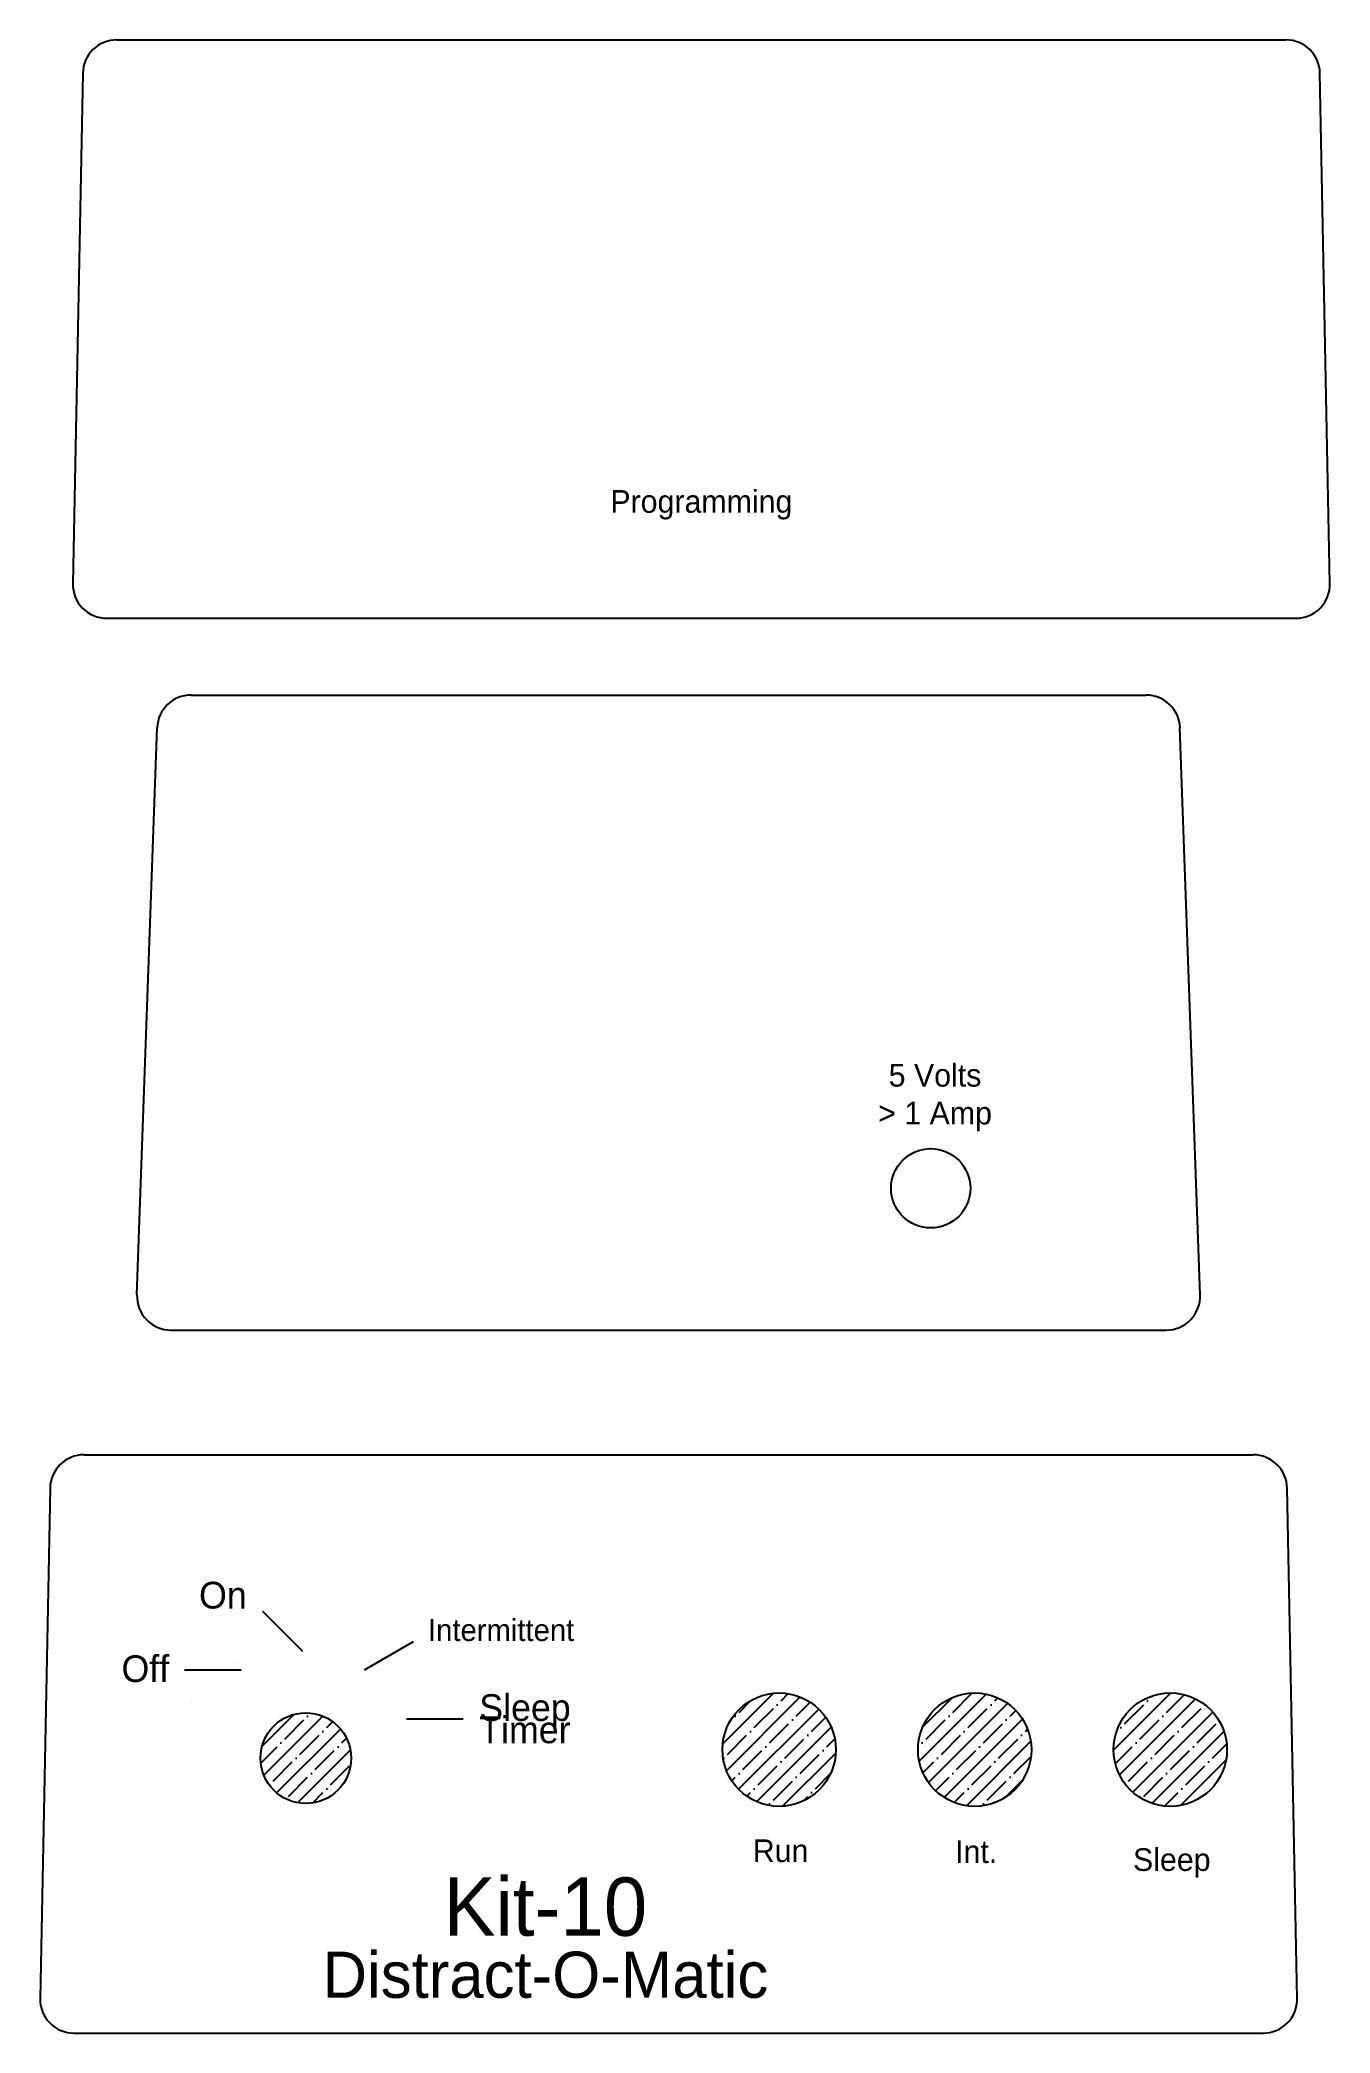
# Model space of a CAD drawing. Header units: millimetres. Extents: x 25 to 138, y 0 to 176.
import ezdxf

# ---------------------------------------------------------------- set-up
doc = ezdxf.new("R2010")
doc.units = ezdxf.units.MM
doc.layers.get('0').update_dxf_attribs({"lineweight": 25, "true_color": 0xffffff})
for name, color, linetype, lineweight, true_color in [('Backplate', 178, 'Continuous', 25, 0x000000), ('Knob', 178, 'Continuous', 25, 0x000000), ('Knob ... knob drill footprint', 9, 'Continuous', 25, 0xc0c0c0), ('Knob ... Knob Text', 178, 'Continuous', 25, 0x000000), ('LED ... LED drill footprint', 253, 'Continuous', 25, 0xa0a0a4), ('LED ... LED Text', 178, 'Continuous', 25, 0x000000), ('Side plate', 178, 'Continuous', 25, 0x000000), ('Side plate ... Power Jack ... Power drill footprint', 9, 'Continuous', 25, 0xc0c0c0), ('Title', 178, 'Continuous', 25, 0x000000)]:
    doc.layers.add(name, color=color, linetype=linetype, lineweight=lineweight, true_color=true_color)
doc.styles.add('textstyle11', font='')
doc.styles.add('textstyle12', font='')
doc.styles.add('textstyle13', font='')
doc.styles.add('textstyle14', font='')
doc.styles.add('textstyle15', font='')
doc.styles.add('textstyle16', font='')
doc.styles.add('textstyle17', font='')
doc.styles.add('textstyle18', font='')
doc.styles.add('textstyle19', font='')
doc.styles.add('textstyle20', font='')
doc.styles.add('textstyle21', font='')
doc.styles.get('textstyle11').set_extended_font_data('Rocket Script')
doc.styles.get('textstyle12').set_extended_font_data('Rocket Script')
doc.styles.get('textstyle13').set_extended_font_data('Rocket Script')
doc.styles.get('textstyle14').set_extended_font_data('Rocket Script')
doc.styles.get('textstyle15').set_extended_font_data('Rocket Script')
doc.styles.get('textstyle16').set_extended_font_data('Rocket Script')
doc.styles.get('textstyle17').set_extended_font_data('Rocket Script')
doc.styles.get('textstyle18').set_extended_font_data('Cherry Cream Soda')
doc.styles.get('textstyle19').set_extended_font_data('Cherry Cream Soda')
doc.styles.get('textstyle20').set_extended_font_data('Rocket Script')
doc.styles.get('textstyle21').set_extended_font_data('Rocket Script')

# ---------------------------------------------------------------- blocks, each defined once
blk = doc.blocks.new('Faceplate')
for p, q in [((-51.56, 51), (51.56, 51)), ((-54.56, 48.06), (-55.44, 3.06)), ((55.44, 3.06), (54.56, 48.06)), ((-52.44, 0), (52.44, 0))]:
    blk.add_line(p, q)
for centre, start, end in [((-51.56, 48), 90, 178.8767), ((51.56, 48), 1.1233, 90), ((-52.44, 3), 178.8767, 270), ((52.44, 3), 270, 1.1233)]:
    blk.add_arc(centre, 3, start, end)
blk = doc.blocks.new('Side plate')
at = {"layer": 'Side plate'}
for p, q in [((-42.11, 28), (42.11, 28)), ((-46.89, -24.89), (-45.1, 25.11)), ((46.89, -24.89), (45.1, 25.11)), ((-43.89, -28), (43.89, -28))]:
    blk.add_line(p, q, dxfattribs=at)
for centre, start, end in [((-42.11, 25), 90, 177.9546), ((42.11, 25), 2.0454, 90), ((-43.89, -25), 177.9546, 270), ((43.89, -25), 270, 2.0454)]:
    blk.add_arc(centre, 3, start, end, dxfattribs=at)
at = {"layer": 'Side plate ... Power Jack ... Power drill footprint'}
blk.add_circle((23.12, -15.5), 3.5, dxfattribs=at)
at = {"layer": 'Side plate', "insert": (23.5, -7.5), "char_height": 2, "attachment_point": 5, "style": 'textstyle20'}
blk.add_mtext('5 Volts\\P> 1 Amp', dxfattribs=at)
blk = doc.blocks.new('Backplate')
at = {"layer": 'Backplate'}
blk.add_blockref('Faceplate', (0, 0), dxfattribs=at)
at = {"layer": 'Backplate', "insert": (0, 10), "char_height": 2, "attachment_point": 5, "style": 'textstyle21'}
blk.add_mtext('Programming', dxfattribs=at)
blk = doc.blocks.new('Dial Text')
for p, q in [((-2.56, 5.93), (-6.1, 9.47)), ((2.88, 4.32), (7.21, 6.82)), ((-13.01, 4.32), (-8.01, 4.32)), ((-8.56, 4.93), (-8.56, 4.93)), ((-8.56, 4.93), (-8.56, 4.93)), ((-8.56, 4.93), (-8.56, 4.93)), ((6.57, 0), (11.57, 0))]:
    blk.add_line(p, q)
at = {"char_height": 3}
for s, insert, attachment_point, style in [('\\H2.35714;On', (-7.51, 9.7), 9, 'textstyle12'), ('\\H1.92857;Intermittent', (8.48, 6.84), 7, 'textstyle13'), ('\\H2.35714;Off', (-14.35, 4.41), 6, 'textstyle11')]:
    blk.add_mtext(s, dxfattribs=dict(at, insert=insert, attachment_point=attachment_point, style=style))
at = {"insert": (13, 0), "char_height": 3, "attachment_point": 4, "line_spacing_factor": 0.5, "style": 'textstyle14'}
blk.add_mtext('\\H2.35714;Sleep\\PTimer', dxfattribs=at)
blk = doc.blocks.new('Knob')
at = {"layer": 'Knob ... knob drill footprint'}
h = blk.add_hatch(dxfattribs=at)
h.set_pattern_fill('ANSI35', color=256, scale=0.3, style=0)
edge = h.paths.add_edge_path(flags=0)
edge.add_arc((0.25, 0.25), 4, 0, 360)
blk.add_circle((0.25, 0.25), 4, dxfattribs=at)
at = {"layer": 'Knob ... Knob Text'}
blk.add_blockref('Dial Text', (2.55, 3.71), dxfattribs=at)
blk = doc.blocks.new('leds')
at = {"layer": 'LED ... LED drill footprint'}
h = blk.add_hatch(dxfattribs=at)
h.set_pattern_fill('ANSI35', color=256, scale=0.3, style=0)
edge = h.paths.add_edge_path(flags=0)
edge.add_arc((-17.25, 0), 5, 0, 360)
h = blk.add_hatch(dxfattribs=at)
h.set_pattern_fill('ANSI35', color=256, scale=0.3, style=0)
edge = h.paths.add_edge_path(flags=0)
edge.add_arc((0, 0), 5, 0, 360)
h = blk.add_hatch(dxfattribs=at)
h.set_pattern_fill('ANSI35', color=256, scale=0.3, style=0)
edge = h.paths.add_edge_path(flags=0)
edge.add_arc((17.25, 0), 5, 0, 360)
for centre in [(-17.25, 0), (0, 0), (17.25, 0)]:
    blk.add_circle(centre, 5, dxfattribs=at)
at = {"layer": 'LED ... LED Text', "char_height": 2, "attachment_point": 5}
for s, insert, style in [('Run', (-17.12, -8.93), 'textstyle15'), ('Int.', (0.13, -9.01), 'textstyle16'), ('Sleep', (17.38, -10), 'textstyle17')]:
    blk.add_mtext(s, dxfattribs=dict(at, insert=insert, style=style))
blk = doc.blocks.new('Title')
at = {"layer": 'Title', "attachment_point": 5}
for s, insert, char_height, style in [('\\H5.14286;Kit-10', (0, 6), 4, 'textstyle18'), ('\\H4.07143;Distract-O-Matic', (0, 0), 3, 'textstyle19')]:
    blk.add_mtext(s, dxfattribs=dict(at, insert=insert, char_height=char_height, style=style))

msp = doc.modelspace()

# ---------------------------------------------------------------- linework, layer by layer
msp.add_line((37.96, 29.1), (37.96, 29.1))
msp.add_line((37.96, 29.1), (37.96, 29.1))
msp.add_line((37.96, 29.1), (37.96, 29.1))

# ---------------------------------------------------------------- block references
msp.add_blockref('Faceplate', (80, 0))
at = {"layer": 'Backplate'}
msp.add_blockref('Backplate', (82.89, 124.77), dxfattribs=at)
at = {"layer": 'Knob'}
msp.add_blockref('Side plate', (80, 90), dxfattribs=at)
at = {"layer": 'Knob ... knob drill footprint'}
msp.add_blockref('Knob', (47.75, 24), dxfattribs=at)
at = {"layer": 'Knob ... Knob Text'}
for name, p in [('leds', (107, 25)), ('Title', (69.13, 5.12))]:
    msp.add_blockref(name, p, dxfattribs=at)

doc.saveas('drawing.dxf')
